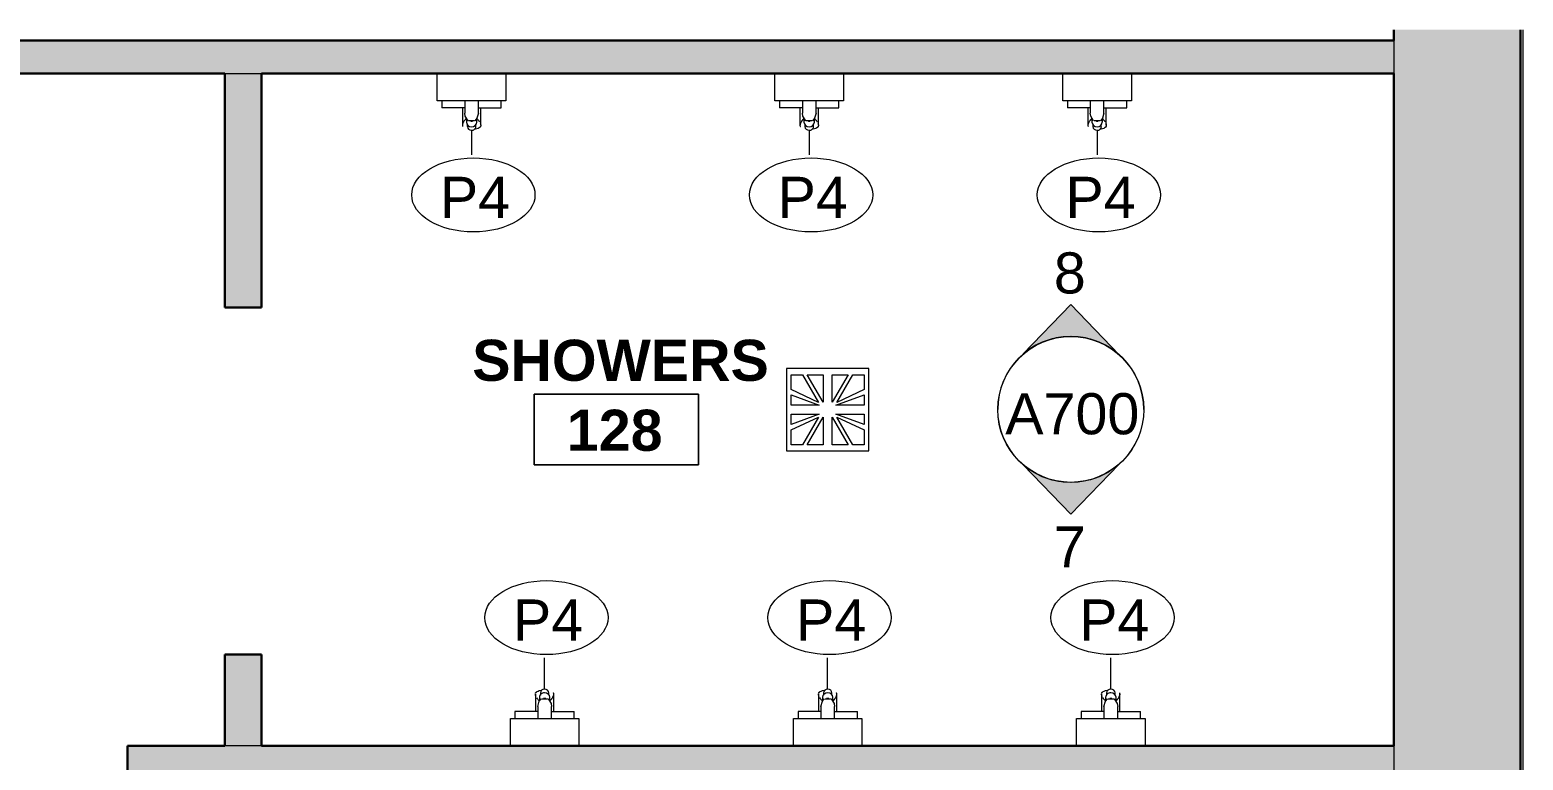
# Model space of a CAD drawing. Header units: inches. Extents: x 828 to 2906, y -227 to 506.
# Drawn here: x 2100.5 to 2264, y 309.9 to 389.9 of the extents above; entities that cross this region are included whole.
import ezdxf

# ---------------------------------------------------------------- set-up
doc = ezdxf.new("R2010")
doc.units = ezdxf.units.IN
doc.header["$MEASUREMENT"] = 0
for name, color, linetype, lineweight in [('A-AREA-IDEN', 2, 'Continuous', 9), ('A-FLOR', 192, 'Continuous', 18), ('A-WALL', 113, 'Continuous', 18), ('A-WALL-PATT', 111, 'Continuous', 18), ('G-ANNO-SYMB', 111, 'Continuous', 9), ('G-IMPT', 8, 'Continuous', 9), ('P-SANR-FIXT', 6, 'Continuous', 9), ('P-SANR-FIXT-IDEN', 2, 'Continuous', 9)]:
    doc.layers.add(name, color=color, linetype=linetype, lineweight=lineweight)
doc.styles.add('Arial', font='arial.ttf', dxfattribs={"height": 4.5})
doc.styles.add('Swis721 Lt BT', font='swissl.ttf', dxfattribs={"height": 4.5})
doc.styles.add('Swis721 Lt BT_B', font='', dxfattribs={"height": 4.5})
doc.styles.get('Swis721 Lt BT_B').set_extended_font_data('Swis721 Lt BT', bold=True)

# ---------------------------------------------------------------- blocks, each defined once
blk = doc.blocks.new('Floor Drain 9L x 9W - Floor Drain 9L x 9W-6916988-FIRST FLOOR CONSTRUCTION - SHOWERS 128 _ TOILETS 129')
at = {"layer": 'P-SANR-FIXT'}
for p, q in [((4.5, 4.5), (-4.5, 4.5)), ((-4.5, 4.5), (-4.5, -4.5)), ((-4, 2.21), (-4, 3.83)), ((-4, 3.83), (-2.75, 3.83)), ((-2.75, 3.83), (-0.99, 0.8)), ((-0.5, 0.83), (-2.25, 3.83)), ((-2.25, 3.83), (-0.5, 3.83)), ((-0.5, 3.83), (-0.5, 0.83)), ((0.5, 3.83), (2.25, 3.83)), ((2.25, 3.83), (0.5, 0.83)), ((0.5, 0.83), (0.5, 3.83)), ((0.99, 0.8), (2.75, 3.83)), ((2.75, 3.83), (4, 3.83)), ((4, 3.83), (4, 2.21)), ((4.5, -4.5), (4.5, 4.5)), ((-0.99, 0.8), (-4, 2.21)), ((4, 2.21), (0.99, 0.8)), ((-4, 1.63), (-0.91, 0.5)), ((-4, 0.5), (-4, 1.63)), ((-0.91, 0.5), (-4, 0.5)), ((0.91, 0.5), (4, 1.63)), ((4, 0.5), (0.91, 0.5)), ((4, 1.63), (4, 0.5)), ((-4, -1.63), (-4, -0.5)), ((-4, -0.5), (-0.91, -0.5)), ((-0.91, -0.5), (-4, -1.63)), ((-4, -2.21), (-0.99, -0.8)), ((-0.99, -0.8), (-2.75, -3.83)), ((-2.25, -3.83), (-0.5, -0.83)), ((-0.5, -0.83), (-0.5, -3.83)), ((0.5, -3.83), (0.5, -0.83)), ((0.5, -0.83), (2.25, -3.83)), ((4, -1.63), (0.91, -0.5)), ((0.91, -0.5), (4, -0.5)), ((2.75, -3.83), (0.99, -0.8)), ((0.99, -0.8), (4, -2.21)), ((4, -0.5), (4, -1.63)), ((-4, -3.83), (-4, -2.21)), ((4, -2.21), (4, -3.83)), ((-4.5, -4.5), (4.5, -4.5)), ((-2.75, -3.83), (-4, -3.83)), ((-0.5, -3.83), (-2.25, -3.83)), ((2.25, -3.83), (0.5, -3.83)), ((4, -3.83), (2.75, -3.83))]:
    blk.add_line(p, q, dxfattribs=at)
blk = doc.blocks.new('458B-T - 458B-T-7097719-FIRST FLOOR CONSTRUCTION - SHOWERS 128 _ TOILETS 129')
at = {"layer": 'G-IMPT'}
for p, q in [((1018.91, 317.16), (1018.91, 315.25)), ((1020.92, 315.25), (1020.92, 317.16)), ((1016.67, 315.25), (1016.67, 314.5)), ((1019.15, 315.25), (1016.67, 315.25)), ((1020.69, 315.25), (1023.17, 315.25)), ((1023.17, 314.5), (1023.17, 315.25))]:
    blk.add_line(p, q, dxfattribs=at)
at = {"layer": 'G-IMPT', "flags": 128}
blk.add_lwpolyline([(1018.92, 317.26), (1018.93, 317.31), (1018.95, 317.33), (1018.96, 317.34), (1018.97, 317.35), (1018.98, 317.36), (1018.99, 317.37), (1019, 317.38), (1019.02, 317.4), (1019.05, 317.42), (1019.09, 317.45), (1019.2, 317.5), (1019.33, 317.55), (1019.62, 317.61)], dxfattribs=at)
at = {"layer": 'G-IMPT'}
blk.add_open_spline([(1018.92, 317.25), (1018.93, 317.25), (1018.93, 317.26), (1018.93, 317.27)], degree=3, dxfattribs=at)
for points, knots in [([(1018.95, 317.29), (1018.95, 317.3), (1018.96, 317.31), (1018.97, 317.33), (1018.98, 317.34), (1018.98, 317.34)], [-0.14089311, -0.14089311, -0.14089311, -0.14089311, -0.125, -0.08333333, -0.07192385, -0.07192385, -0.07192385, -0.07192385]), ([(1020.65, 316.58), (1020.66, 316.6), (1020.68, 316.63), (1020.73, 316.68), (1020.78, 316.76), (1020.83, 316.86), (1020.87, 316.94), (1020.9, 317.01), (1020.92, 317.08), (1020.93, 317.14), (1020.92, 317.19), (1020.92, 317.22), (1020.91, 317.24), (1020.91, 317.25), (1020.91, 317.25)], [-0.5714286, -0.5714286, -0.5714286, -0.5714286, -0.5535714, -0.5357143, -0.5, -0.4642857, -0.4285714, -0.3928571, -0.3571429, -0.3214286, -0.2857143, -0.25, -0.2142857, -0.2098497, -0.2098497, -0.2098497, -0.2098497]), ([(1020.91, 317.26), (1020.91, 317.26), (1020.9, 317.27), (1020.9, 317.28), (1020.89, 317.29), (1020.89, 317.29)], [-0.20302465, -0.20302465, -0.20302465, -0.20302465, -0.17857143, -0.16071429, -0.14285714, -0.14285714, -0.14285714, -0.14285714]), ([(1018.97, 316.92), (1018.96, 316.93), (1018.94, 316.98), (1018.92, 317.06), (1018.91, 317.13), (1018.91, 317.17), (1018.91, 317.19), (1018.91, 317.2)], [-0.4378238, -0.4378238, -0.4378238, -0.4378238, -0.4166667, -0.375, -0.3333333, -0.2916667, -0.2656834, -0.2656834, -0.2656834, -0.2656834]), ([(1019.35, 316.4), (1019.33, 316.42), (1019.29, 316.46), (1019.21, 316.55), (1019.14, 316.64), (1019.09, 316.71), (1019.07, 316.75), (1019.06, 316.76)], [-0.6462169, -0.6462169, -0.6462169, -0.6462169, -0.625, -0.5833333, -0.5416667, -0.5208333, -0.5, -0.5, -0.5, -0.5]), ([(1020.48, 316.4), (1020.49, 316.41), (1020.52, 316.44), (1020.57, 316.49), (1020.61, 316.54), (1020.64, 316.57), (1020.65, 316.58)], [-0.65409006, -0.65409006, -0.65409006, -0.65409006, -0.64285714, -0.60714286, -0.58928571, -0.57168036, -0.57168036, -0.57168036, -0.57168036])]:
    blk.add_open_spline(points, degree=3, knots=knots, dxfattribs=at)
at = {"layer": 'P-SANR-FIXT'}
for p, q in [((1019.45, 317.31), (1019.45, 317.05)), ((1020.38, 317.05), (1020.38, 317.31)), ((1019.17, 315.82), (1019.17, 314.5)), ((1019.35, 316.82), (1019.35, 316.42)), ((1019.59, 316.66), (1019.92, 316.66)), ((1019.92, 316.66), (1020.24, 316.66)), ((1020.27, 316.61), (1020.29, 316.66)), ((1020.49, 316.42), (1020.49, 316.82)), ((1020.67, 314.5), (1020.67, 315.82)), ((1016.17, 314.5), (1023.67, 314.5)), ((1016.17, 311.5), (1016.17, 314.5)), ((1023.67, 314.5), (1023.67, 311.5))]:
    blk.add_line(p, q, dxfattribs=at)
at = {"layer": 'P-SANR-FIXT', "flags": 128}
for points in [[(1019.17, 315.82), (1019.33, 316.4), (1019.54, 316.66)], [(1020.29, 316.66), (1020.62, 316.15), (1020.67, 315.82)]]:
    blk.add_lwpolyline(points, dxfattribs=at)
at = {"layer": 'P-SANR-FIXT'}
for centre, major_axis, start_param, end_param in [((1019.92, 316.82), (0.569, 0), 1.570796, 3.141593), ((1019.92, 317.31), (-0.463, 0), 4.712389, 6.283185), ((1019.92, 317.31), (0.463, 0), 0, 1.570796), ((1019.92, 316.82), (0.569, 0), 0, 1.570796), ((1019.92, 316.2), (0.569, 0), 1.570796, 1.783877), ((1019.92, 316.19), (0.547, 0), 1.570796, 1.616297), ((1019.92, 316.2), (0.569, 0), 1.357715, 1.570796), ((1019.92, 316.19), (0.547, 0), 1.525296, 1.570796)]:
    blk.add_ellipse(centre, major_axis=major_axis, ratio=0.866148, start_param=start_param, end_param=end_param, dxfattribs=at)
blk = doc.blocks.new('458B-T - 458B-T-V26-FIRST FLOOR CONSTRUCTION - SHOWERS 128 _ TOILETS 129')
at = {"layer": 'G-IMPT'}
for p, q in [((1049.91, 317.16), (1049.91, 315.25)), ((1051.92, 315.25), (1051.92, 317.16)), ((1047.67, 315.25), (1047.67, 314.5)), ((1050.15, 315.25), (1047.67, 315.25)), ((1051.68, 315.25), (1054.17, 315.25)), ((1054.17, 314.5), (1054.17, 315.25))]:
    blk.add_line(p, q, dxfattribs=at)
at = {"layer": 'G-IMPT', "flags": 128}
blk.add_lwpolyline([(1049.92, 317.26), (1049.93, 317.31), (1049.95, 317.33), (1049.96, 317.34), (1049.97, 317.35), (1049.98, 317.36), (1049.99, 317.37), (1050, 317.38), (1050.02, 317.4), (1050.05, 317.42), (1050.09, 317.45), (1050.2, 317.5), (1050.33, 317.55), (1050.62, 317.61)], dxfattribs=at)
at = {"layer": 'G-IMPT'}
blk.add_open_spline([(1049.92, 317.25), (1049.93, 317.25), (1049.93, 317.26), (1049.93, 317.27)], degree=3, dxfattribs=at)
for points, knots in [([(1049.95, 317.29), (1049.95, 317.3), (1049.96, 317.31), (1049.97, 317.33), (1049.98, 317.34), (1049.98, 317.34)], [-0.14089311, -0.14089311, -0.14089311, -0.14089311, -0.125, -0.08333333, -0.07192385, -0.07192385, -0.07192385, -0.07192385]), ([(1051.65, 316.58), (1051.66, 316.6), (1051.68, 316.63), (1051.73, 316.68), (1051.78, 316.76), (1051.83, 316.86), (1051.87, 316.94), (1051.9, 317.01), (1051.92, 317.08), (1051.93, 317.14), (1051.92, 317.19), (1051.92, 317.22), (1051.91, 317.24), (1051.91, 317.25), (1051.91, 317.25)], [-0.5714286, -0.5714286, -0.5714286, -0.5714286, -0.5535714, -0.5357143, -0.5, -0.4642857, -0.4285714, -0.3928571, -0.3571429, -0.3214286, -0.2857143, -0.25, -0.2142857, -0.2098497, -0.2098497, -0.2098497, -0.2098497]), ([(1051.91, 317.26), (1051.91, 317.26), (1051.9, 317.27), (1051.9, 317.28), (1051.89, 317.29), (1051.89, 317.29)], [-0.20302465, -0.20302465, -0.20302465, -0.20302465, -0.17857143, -0.16071429, -0.14285714, -0.14285714, -0.14285714, -0.14285714]), ([(1049.97, 316.92), (1049.96, 316.93), (1049.94, 316.98), (1049.92, 317.06), (1049.91, 317.13), (1049.91, 317.17), (1049.91, 317.19), (1049.91, 317.2)], [-0.4378238, -0.4378238, -0.4378238, -0.4378238, -0.4166667, -0.375, -0.3333333, -0.2916667, -0.2656834, -0.2656834, -0.2656834, -0.2656834]), ([(1050.35, 316.4), (1050.33, 316.42), (1050.29, 316.46), (1050.21, 316.55), (1050.14, 316.64), (1050.09, 316.71), (1050.07, 316.75), (1050.06, 316.76)], [-0.6462169, -0.6462169, -0.6462169, -0.6462169, -0.625, -0.5833333, -0.5416667, -0.5208333, -0.5, -0.5, -0.5, -0.5]), ([(1051.48, 316.4), (1051.49, 316.41), (1051.52, 316.44), (1051.57, 316.49), (1051.61, 316.54), (1051.64, 316.57), (1051.65, 316.58)], [-0.65409006, -0.65409006, -0.65409006, -0.65409006, -0.64285714, -0.60714286, -0.58928571, -0.57168036, -0.57168036, -0.57168036, -0.57168036])]:
    blk.add_open_spline(points, degree=3, knots=knots, dxfattribs=at)
at = {"layer": 'P-SANR-FIXT'}
for p, q in [((1050.45, 317.31), (1050.45, 317.05)), ((1051.38, 317.05), (1051.38, 317.31)), ((1050.17, 315.82), (1050.17, 314.5)), ((1050.35, 316.82), (1050.35, 316.42)), ((1050.59, 316.66), (1050.92, 316.66)), ((1050.92, 316.66), (1051.24, 316.66)), ((1051.27, 316.61), (1051.29, 316.66)), ((1051.49, 316.42), (1051.49, 316.82)), ((1051.67, 314.5), (1051.67, 315.82)), ((1047.17, 314.5), (1054.67, 314.5)), ((1047.17, 311.5), (1047.17, 314.5)), ((1054.67, 314.5), (1054.67, 311.5))]:
    blk.add_line(p, q, dxfattribs=at)
at = {"layer": 'P-SANR-FIXT', "flags": 128}
for points in [[(1050.17, 315.82), (1050.33, 316.4), (1050.54, 316.66)], [(1051.29, 316.66), (1051.62, 316.15), (1051.67, 315.82)]]:
    blk.add_lwpolyline(points, dxfattribs=at)
at = {"layer": 'P-SANR-FIXT'}
for centre, major_axis, start_param, end_param in [((1050.92, 316.82), (-0.569, 0), 4.712389, 6.283185), ((1050.92, 317.31), (-0.463, 0), 4.712389, 6.283185), ((1050.92, 317.31), (0.463, 0), 0, 1.570796), ((1050.92, 316.82), (0.569, 0), 0, 1.570796), ((1050.92, 316.2), (0.569, 0), 1.570796, 1.783877), ((1050.92, 316.19), (0.547, 0), 1.570796, 1.616297), ((1050.92, 316.2), (0.569, 0), 1.357715, 1.570796), ((1050.92, 316.19), (0.547, 0), 1.525296, 1.570796)]:
    blk.add_ellipse(centre, major_axis=major_axis, ratio=0.866148, start_param=start_param, end_param=end_param, dxfattribs=at)
blk = doc.blocks.new('458B-T - 458B-T-V27-FIRST FLOOR CONSTRUCTION - SHOWERS 128 _ TOILETS 129')
at = {"layer": 'G-IMPT'}
for p, q in [((1080.91, 317.16), (1080.91, 315.25)), ((1082.92, 315.25), (1082.92, 317.16)), ((1078.67, 315.25), (1078.67, 314.5)), ((1081.15, 315.25), (1078.67, 315.25)), ((1082.68, 315.25), (1085.17, 315.25)), ((1085.17, 314.5), (1085.17, 315.25))]:
    blk.add_line(p, q, dxfattribs=at)
at = {"layer": 'G-IMPT', "flags": 128}
blk.add_lwpolyline([(1080.92, 317.26), (1080.93, 317.31), (1080.95, 317.33), (1080.96, 317.34), (1080.97, 317.35), (1080.98, 317.36), (1080.99, 317.37), (1081, 317.38), (1081.02, 317.4), (1081.05, 317.42), (1081.09, 317.45), (1081.2, 317.5), (1081.33, 317.55), (1081.62, 317.61)], dxfattribs=at)
at = {"layer": 'G-IMPT'}
blk.add_open_spline([(1080.92, 317.25), (1080.93, 317.25), (1080.93, 317.26), (1080.93, 317.27)], degree=3, dxfattribs=at)
for points, knots in [([(1080.95, 317.29), (1080.95, 317.3), (1080.96, 317.31), (1080.97, 317.33), (1080.98, 317.34), (1080.98, 317.34)], [-0.14089311, -0.14089311, -0.14089311, -0.14089311, -0.125, -0.08333333, -0.07192385, -0.07192385, -0.07192385, -0.07192385]), ([(1082.65, 316.58), (1082.66, 316.6), (1082.68, 316.63), (1082.73, 316.68), (1082.78, 316.76), (1082.83, 316.86), (1082.87, 316.94), (1082.9, 317.01), (1082.92, 317.08), (1082.93, 317.14), (1082.92, 317.19), (1082.92, 317.22), (1082.91, 317.24), (1082.91, 317.25), (1082.91, 317.25)], [-0.5714286, -0.5714286, -0.5714286, -0.5714286, -0.5535714, -0.5357143, -0.5, -0.4642857, -0.4285714, -0.3928571, -0.3571429, -0.3214286, -0.2857143, -0.25, -0.2142857, -0.2098497, -0.2098497, -0.2098497, -0.2098497]), ([(1082.91, 317.26), (1082.91, 317.26), (1082.9, 317.27), (1082.9, 317.28), (1082.89, 317.29), (1082.89, 317.29)], [-0.20302465, -0.20302465, -0.20302465, -0.20302465, -0.17857143, -0.16071429, -0.14285714, -0.14285714, -0.14285714, -0.14285714]), ([(1080.97, 316.92), (1080.96, 316.93), (1080.94, 316.98), (1080.92, 317.06), (1080.91, 317.13), (1080.91, 317.17), (1080.91, 317.19), (1080.91, 317.2)], [-0.4378238, -0.4378238, -0.4378238, -0.4378238, -0.4166667, -0.375, -0.3333333, -0.2916667, -0.2656834, -0.2656834, -0.2656834, -0.2656834]), ([(1081.35, 316.4), (1081.33, 316.42), (1081.29, 316.46), (1081.21, 316.55), (1081.14, 316.64), (1081.09, 316.71), (1081.07, 316.75), (1081.06, 316.76)], [-0.6462169, -0.6462169, -0.6462169, -0.6462169, -0.625, -0.5833333, -0.5416667, -0.5208333, -0.5, -0.5, -0.5, -0.5]), ([(1082.48, 316.4), (1082.49, 316.41), (1082.52, 316.44), (1082.57, 316.49), (1082.61, 316.54), (1082.64, 316.57), (1082.65, 316.58)], [-0.65409006, -0.65409006, -0.65409006, -0.65409006, -0.64285714, -0.60714286, -0.58928571, -0.57168036, -0.57168036, -0.57168036, -0.57168036])]:
    blk.add_open_spline(points, degree=3, knots=knots, dxfattribs=at)
at = {"layer": 'P-SANR-FIXT'}
for p, q in [((1081.45, 317.31), (1081.45, 317.05)), ((1082.38, 317.05), (1082.38, 317.31)), ((1081.17, 315.82), (1081.17, 314.5)), ((1081.35, 316.82), (1081.35, 316.42)), ((1081.59, 316.66), (1081.92, 316.66)), ((1081.92, 316.66), (1082.24, 316.66)), ((1082.27, 316.61), (1082.29, 316.66)), ((1082.49, 316.42), (1082.49, 316.82)), ((1082.67, 314.5), (1082.67, 315.82)), ((1078.17, 314.5), (1085.67, 314.5)), ((1078.17, 311.5), (1078.17, 314.5)), ((1085.67, 314.5), (1085.67, 311.5))]:
    blk.add_line(p, q, dxfattribs=at)
at = {"layer": 'P-SANR-FIXT', "flags": 128}
for points in [[(1081.17, 315.82), (1081.33, 316.4), (1081.54, 316.66)], [(1082.29, 316.66), (1082.62, 316.15), (1082.67, 315.82)]]:
    blk.add_lwpolyline(points, dxfattribs=at)
at = {"layer": 'P-SANR-FIXT'}
for centre, major_axis, start_param, end_param in [((1081.92, 316.82), (0.569, 0), 1.570796, 3.141593), ((1081.92, 317.31), (0.463, 0), 1.570796, 3.141593), ((1081.92, 317.31), (0.463, 0), 0, 1.570796), ((1081.92, 316.82), (0.569, 0), 0, 1.565475), ((1081.92, 316.2), (0.569, 0), 1.570796, 1.783877), ((1081.92, 316.19), (0.547, 0), 1.570796, 1.616297), ((1081.92, 316.2), (0.569, 0), 1.357715, 1.570796), ((1081.92, 316.19), (0.547, 0), 1.565253, 1.570796)]:
    blk.add_ellipse(centre, major_axis=major_axis, ratio=0.866148, start_param=start_param, end_param=end_param, dxfattribs=at)
blk = doc.blocks.new('458B-T - 458B-T-V28-FIRST FLOOR CONSTRUCTION - SHOWERS 128 _ TOILETS 129')
at = {"layer": 'G-IMPT'}
for p, q in [((1077.17, 382.12), (1077.17, 381.37)), ((1079.65, 381.37), (1077.17, 381.37)), ((1079.41, 381.37), (1079.41, 379.46)), ((1081.18, 381.37), (1083.67, 381.37)), ((1081.42, 379.46), (1081.42, 381.37)), ((1083.67, 381.37), (1083.67, 382.12))]:
    blk.add_line(p, q, dxfattribs=at)
at = {"layer": 'G-IMPT', "flags": 128}
blk.add_lwpolyline([(1081.42, 379.35), (1081.4, 379.31), (1081.38, 379.28), (1081.37, 379.27), (1081.36, 379.26), (1081.35, 379.25), (1081.34, 379.24), (1081.33, 379.23), (1081.32, 379.22), (1081.28, 379.2), (1081.24, 379.17), (1081.14, 379.12), (1081.01, 379.07), (1080.71, 379.01)], dxfattribs=at)
at = {"layer": 'G-IMPT'}
for points, knots in [([(1079.69, 380.03), (1079.67, 380.02), (1079.65, 379.99), (1079.61, 379.93), (1079.55, 379.85), (1079.5, 379.76), (1079.46, 379.68), (1079.43, 379.61), (1079.42, 379.54), (1079.41, 379.48), (1079.41, 379.43), (1079.42, 379.39), (1079.42, 379.37), (1079.42, 379.37), (1079.42, 379.37)], [-0.5714286, -0.5714286, -0.5714286, -0.5714286, -0.5535714, -0.5357143, -0.5, -0.4642857, -0.4285714, -0.3928571, -0.3571429, -0.3214286, -0.2857143, -0.25, -0.2142857, -0.2098497, -0.2098497, -0.2098497, -0.2098497]), ([(1079.43, 379.36), (1079.43, 379.36), (1079.43, 379.35), (1079.44, 379.34), (1079.44, 379.33), (1079.44, 379.32)], [-0.20302465, -0.20302465, -0.20302465, -0.20302465, -0.17857143, -0.16071429, -0.14285714, -0.14285714, -0.14285714, -0.14285714]), ([(1079.85, 380.21), (1079.84, 380.2), (1079.81, 380.17), (1079.77, 380.13), (1079.72, 380.07), (1079.7, 380.05), (1079.69, 380.03)], [-0.65218835, -0.65218835, -0.65218835, -0.65218835, -0.64285714, -0.60714286, -0.58928571, -0.57168036, -0.57168036, -0.57168036, -0.57168036]), ([(1080.99, 380.21), (1081, 380.2), (1081.05, 380.15), (1081.12, 380.07), (1081.2, 379.98), (1081.25, 379.9), (1081.27, 379.87), (1081.28, 379.85)], [-0.6462169, -0.6462169, -0.6462169, -0.6462169, -0.625, -0.5833333, -0.5416667, -0.5208333, -0.5, -0.5, -0.5, -0.5]), ([(1081.36, 379.7), (1081.37, 379.68), (1081.39, 379.63), (1081.41, 379.56), (1081.43, 379.48), (1081.42, 379.44), (1081.42, 379.42), (1081.42, 379.41)], [-0.4378238, -0.4378238, -0.4378238, -0.4378238, -0.4166667, -0.375, -0.3333333, -0.2916667, -0.2611706, -0.2611706, -0.2611706, -0.2611706]), ([(1081.39, 379.32), (1081.39, 379.32), (1081.38, 379.31), (1081.36, 379.29), (1081.35, 379.28), (1081.35, 379.28)], [-0.14089311, -0.14089311, -0.14089311, -0.14089311, -0.125, -0.08333333, -0.07192385, -0.07192385, -0.07192385, -0.07192385])]:
    blk.add_open_spline(points, degree=3, knots=knots, dxfattribs=at)
blk.add_open_spline([(1081.41, 379.37), (1081.41, 379.36), (1081.4, 379.35), (1081.4, 379.34)], degree=3, dxfattribs=at)
at = {"layer": 'P-SANR-FIXT'}
for p, q in [((1076.67, 382.12), (1076.67, 385.12)), ((1084.17, 385.12), (1084.17, 382.12)), ((1084.17, 382.12), (1076.67, 382.12)), ((1079.67, 382.12), (1079.67, 380.8)), ((1081.17, 380.8), (1081.17, 382.12)), ((1079.85, 380.2), (1079.85, 379.79)), ((1079.95, 379.57), (1079.95, 379.31)), ((1080.07, 380), (1080.04, 379.96)), ((1080.42, 379.96), (1080.09, 379.96)), ((1080.74, 379.96), (1080.42, 379.96)), ((1080.88, 379.31), (1080.88, 379.57)), ((1080.99, 379.79), (1080.99, 380.2))]:
    blk.add_line(p, q, dxfattribs=at)
at = {"layer": 'P-SANR-FIXT', "flags": 128}
for points in [[(1080.04, 379.96), (1079.72, 380.46), (1079.67, 380.8)], [(1081.17, 380.8), (1081.01, 380.22), (1080.79, 379.96)]]:
    blk.add_lwpolyline(points, dxfattribs=at)
at = {"layer": 'P-SANR-FIXT'}
for centre, major_axis, start_param, end_param in [((1080.42, 379.79), (0.569, 0), 3.141593, 4.712389), ((1080.42, 380.41), (0.569, 0), 4.499308, 4.712389), ((1080.42, 380.42), (0.547, 0), 4.666888, 4.712389), ((1080.42, 380.42), (0.547, 0), 4.712389, 4.75789), ((1080.42, 380.41), (0.569, 0), 4.712389, 4.92547), ((1080.42, 379.79), (0.569, 0), 4.712389, 6.283185), ((1080.42, 379.31), (0.463, 0), 3.141593, 4.712389), ((1080.42, 379.31), (-0.463, 0), 1.570796, 3.141593)]:
    blk.add_ellipse(centre, major_axis=major_axis, ratio=0.866148, start_param=start_param, end_param=end_param, dxfattribs=at)
blk = doc.blocks.new('458B-T - 458B-T-V29-FIRST FLOOR CONSTRUCTION - SHOWERS 128 _ TOILETS 129')
at = {"layer": 'G-IMPT'}
for p, q in [((1045.64, 382.12), (1045.64, 381.37)), ((1048.13, 381.37), (1045.64, 381.37)), ((1047.88, 381.37), (1047.88, 379.46)), ((1049.65, 381.37), (1052.14, 381.37)), ((1049.9, 379.46), (1049.9, 381.37)), ((1052.14, 381.37), (1052.14, 382.12))]:
    blk.add_line(p, q, dxfattribs=at)
at = {"layer": 'G-IMPT', "flags": 128}
blk.add_lwpolyline([(1049.89, 379.35), (1049.87, 379.31), (1049.86, 379.28), (1049.85, 379.27), (1049.84, 379.26), (1049.83, 379.25), (1049.82, 379.24), (1049.8, 379.23), (1049.79, 379.22), (1049.76, 379.2), (1049.71, 379.17), (1049.61, 379.12), (1049.48, 379.07), (1049.19, 379.01)], dxfattribs=at)
at = {"layer": 'G-IMPT'}
for points, knots in [([(1048.16, 380.03), (1048.15, 380.02), (1048.13, 379.99), (1048.08, 379.93), (1048.03, 379.85), (1047.97, 379.76), (1047.94, 379.68), (1047.91, 379.61), (1047.89, 379.54), (1047.88, 379.48), (1047.88, 379.43), (1047.89, 379.39), (1047.89, 379.37), (1047.9, 379.37), (1047.9, 379.37)], [-0.5714286, -0.5714286, -0.5714286, -0.5714286, -0.5535714, -0.5357143, -0.5, -0.4642857, -0.4285714, -0.3928571, -0.3571429, -0.3214286, -0.2857143, -0.25, -0.2142857, -0.2098497, -0.2098497, -0.2098497, -0.2098497]), ([(1047.9, 379.36), (1047.9, 379.36), (1047.91, 379.35), (1047.91, 379.34), (1047.92, 379.33), (1047.92, 379.32)], [-0.20302465, -0.20302465, -0.20302465, -0.20302465, -0.17857143, -0.16071429, -0.14285714, -0.14285714, -0.14285714, -0.14285714]), ([(1048.32, 380.21), (1048.32, 380.2), (1048.29, 380.17), (1048.24, 380.13), (1048.19, 380.07), (1048.17, 380.05), (1048.16, 380.03)], [-0.65409006, -0.65409006, -0.65409006, -0.65409006, -0.64285714, -0.60714286, -0.58928571, -0.57168036, -0.57168036, -0.57168036, -0.57168036]), ([(1049.46, 380.21), (1049.48, 380.2), (1049.52, 380.15), (1049.6, 380.07), (1049.67, 379.98), (1049.72, 379.91), (1049.74, 379.88), (1049.75, 379.87)], [-0.6462169, -0.6462169, -0.6462169, -0.6462169, -0.625, -0.5833333, -0.5416667, -0.5208333, -0.5048517, -0.5048517, -0.5048517, -0.5048517]), ([(1049.84, 379.7), (1049.84, 379.68), (1049.87, 379.63), (1049.89, 379.56), (1049.9, 379.48), (1049.9, 379.44), (1049.9, 379.42), (1049.9, 379.41)], [-0.4378238, -0.4378238, -0.4378238, -0.4378238, -0.4166667, -0.375, -0.3333333, -0.2916667, -0.2611706, -0.2611706, -0.2611706, -0.2611706]), ([(1049.86, 379.32), (1049.86, 379.32), (1049.85, 379.31), (1049.84, 379.29), (1049.83, 379.28), (1049.83, 379.28)], [-0.14089311, -0.14089311, -0.14089311, -0.14089311, -0.125, -0.08333333, -0.07192385, -0.07192385, -0.07192385, -0.07192385])]:
    blk.add_open_spline(points, degree=3, knots=knots, dxfattribs=at)
blk.add_open_spline([(1049.89, 379.37), (1049.88, 379.36), (1049.88, 379.35), (1049.87, 379.34)], degree=3, dxfattribs=at)
at = {"layer": 'P-SANR-FIXT'}
for p, q in [((1045.14, 382.12), (1045.14, 385.12)), ((1052.64, 385.12), (1052.64, 382.12)), ((1052.64, 382.12), (1045.14, 382.12)), ((1048.14, 382.12), (1048.14, 380.8)), ((1049.64, 380.8), (1049.64, 382.12)), ((1048.32, 380.2), (1048.32, 379.79)), ((1048.43, 379.57), (1048.43, 379.31)), ((1048.54, 380), (1048.52, 379.96)), ((1048.89, 379.96), (1048.57, 379.96)), ((1049.22, 379.96), (1048.89, 379.96)), ((1049.35, 379.31), (1049.35, 379.57)), ((1049.46, 379.79), (1049.46, 380.2))]:
    blk.add_line(p, q, dxfattribs=at)
at = {"layer": 'P-SANR-FIXT', "flags": 128}
for points in [[(1048.52, 379.96), (1048.19, 380.46), (1048.14, 380.8)], [(1049.64, 380.8), (1049.48, 380.22), (1049.27, 379.96)]]:
    blk.add_lwpolyline(points, dxfattribs=at)
at = {"layer": 'P-SANR-FIXT'}
for centre, major_axis, start_param, end_param in [((1048.89, 379.79), (-0.569, 0), 0, 1.570796), ((1048.89, 380.41), (0.569, 0), 4.499308, 4.712389), ((1048.89, 380.42), (0.547, 0), 4.666888, 4.712389), ((1048.89, 380.42), (0.547, 0), 4.712389, 4.75789), ((1048.89, 380.41), (0.569, 0), 4.712389, 4.92547), ((1048.89, 379.79), (0.569, 0), 4.712389, 6.283185), ((1048.89, 379.31), (0.463, 0), 3.141593, 4.712389), ((1048.89, 379.31), (-0.463, 0), 1.570796, 3.141593)]:
    blk.add_ellipse(centre, major_axis=major_axis, ratio=0.866148, start_param=start_param, end_param=end_param, dxfattribs=at)
blk = doc.blocks.new('458B-T - 458B-T-V30-FIRST FLOOR CONSTRUCTION - SHOWERS 128 _ TOILETS 129')
at = {"layer": 'G-IMPT'}
for p, q in [((1008.67, 382.12), (1008.67, 381.37)), ((1011.15, 381.37), (1008.67, 381.37)), ((1010.91, 381.37), (1010.91, 379.46)), ((1012.68, 381.37), (1015.17, 381.37)), ((1012.92, 379.46), (1012.92, 381.37)), ((1015.17, 381.37), (1015.17, 382.12))]:
    blk.add_line(p, q, dxfattribs=at)
at = {"layer": 'G-IMPT', "flags": 128}
blk.add_lwpolyline([(1012.92, 379.35), (1012.9, 379.31), (1012.88, 379.28), (1012.87, 379.27), (1012.86, 379.26), (1012.85, 379.25), (1012.84, 379.24), (1012.83, 379.23), (1012.82, 379.22), (1012.78, 379.2), (1012.74, 379.17), (1012.64, 379.12), (1012.51, 379.07), (1012.21, 379.01)], dxfattribs=at)
at = {"layer": 'G-IMPT'}
for points, knots in [([(1011.19, 380.03), (1011.17, 380.02), (1011.15, 379.99), (1011.11, 379.93), (1011.05, 379.85), (1011, 379.76), (1010.96, 379.68), (1010.93, 379.61), (1010.92, 379.54), (1010.91, 379.48), (1010.91, 379.43), (1010.92, 379.39), (1010.92, 379.37), (1010.92, 379.37), (1010.92, 379.37)], [-0.5714286, -0.5714286, -0.5714286, -0.5714286, -0.5535714, -0.5357143, -0.5, -0.4642857, -0.4285714, -0.3928571, -0.3571429, -0.3214286, -0.2857143, -0.25, -0.2142857, -0.2098497, -0.2098497, -0.2098497, -0.2098497]), ([(1010.93, 379.36), (1010.93, 379.36), (1010.93, 379.35), (1010.94, 379.34), (1010.94, 379.33), (1010.94, 379.32)], [-0.20302465, -0.20302465, -0.20302465, -0.20302465, -0.17857143, -0.16071429, -0.14285714, -0.14285714, -0.14285714, -0.14285714]), ([(1011.34, 380.2), (1011.34, 380.2), (1011.31, 380.17), (1011.27, 380.13), (1011.22, 380.07), (1011.2, 380.05), (1011.19, 380.03)], [-0.64969015, -0.64969015, -0.64969015, -0.64969015, -0.64285714, -0.60714286, -0.58928571, -0.57168036, -0.57168036, -0.57168036, -0.57168036]), ([(1012.49, 380.21), (1012.5, 380.2), (1012.55, 380.15), (1012.62, 380.07), (1012.7, 379.98), (1012.75, 379.9), (1012.77, 379.87), (1012.78, 379.85)], [-0.6462169, -0.6462169, -0.6462169, -0.6462169, -0.625, -0.5833333, -0.5416667, -0.5208333, -0.5, -0.5, -0.5, -0.5]), ([(1012.86, 379.7), (1012.87, 379.68), (1012.89, 379.63), (1012.91, 379.56), (1012.93, 379.48), (1012.92, 379.44), (1012.92, 379.42), (1012.92, 379.41)], [-0.4378238, -0.4378238, -0.4378238, -0.4378238, -0.4166667, -0.375, -0.3333333, -0.2916667, -0.2611706, -0.2611706, -0.2611706, -0.2611706]), ([(1012.89, 379.32), (1012.89, 379.32), (1012.88, 379.31), (1012.86, 379.29), (1012.85, 379.28), (1012.85, 379.28)], [-0.14089311, -0.14089311, -0.14089311, -0.14089311, -0.125, -0.08333333, -0.07192385, -0.07192385, -0.07192385, -0.07192385])]:
    blk.add_open_spline(points, degree=3, knots=knots, dxfattribs=at)
blk.add_open_spline([(1012.91, 379.37), (1012.91, 379.36), (1012.9, 379.35), (1012.9, 379.34)], degree=3, dxfattribs=at)
at = {"layer": 'P-SANR-FIXT'}
for p, q in [((1008.17, 382.12), (1008.17, 385.12)), ((1015.67, 385.12), (1015.67, 382.12)), ((1015.67, 382.12), (1008.17, 382.12)), ((1011.17, 382.12), (1011.17, 380.8)), ((1012.67, 380.8), (1012.67, 382.12)), ((1011.35, 380.2), (1011.35, 379.79)), ((1011.45, 379.57), (1011.45, 379.31)), ((1011.57, 380), (1011.54, 379.96)), ((1011.92, 379.96), (1011.59, 379.96)), ((1012.24, 379.96), (1011.92, 379.96)), ((1012.38, 379.31), (1012.38, 379.57)), ((1012.49, 379.79), (1012.49, 380.2))]:
    blk.add_line(p, q, dxfattribs=at)
at = {"layer": 'P-SANR-FIXT', "flags": 128}
for points in [[(1011.54, 379.96), (1011.22, 380.46), (1011.17, 380.8)], [(1012.67, 380.8), (1012.51, 380.22), (1012.29, 379.96)]]:
    blk.add_lwpolyline(points, dxfattribs=at)
at = {"layer": 'P-SANR-FIXT'}
for centre, major_axis, start_param, end_param in [((1011.92, 379.79), (-0.569, 0), 0, 1.570796), ((1011.92, 380.41), (0.569, 0), 4.499308, 4.712389), ((1011.92, 380.42), (0.547, 0), 4.666888, 4.712389), ((1011.92, 380.42), (0.547, 0), 4.712389, 4.75789), ((1011.92, 380.41), (0.569, 0), 4.712389, 4.92547), ((1011.92, 379.79), (0.569, 0), 4.712389, 6.283185), ((1011.92, 379.31), (0.463, 0), 3.141593, 4.712389), ((1011.92, 379.31), (-0.463, 0), 1.570796, 3.141593)]:
    blk.add_ellipse(centre, major_axis=major_axis, ratio=0.866148, start_param=start_param, end_param=end_param, dxfattribs=at)
blk = doc.blocks.new('Room Tag - Room Name and Number-3379422-FIRST FLOOR CONSTRUCTION - SHOWERS 128 _ TOILETS 129')
at = {"layer": 'A-AREA-IDEN'}
for p, q in [((-0.1881, -0.1636), (-0.1881, -0.0018)), ((-0.1881, -0.0018), (0.1869, -0.0018)), ((0.1869, -0.0018), (-0.1881, -0.0018)), ((-0.1881, -0.0018), (-0.1881, -0.1636)), ((0.1869, -0.0018), (0.1869, -0.1636)), ((0.1869, -0.1636), (0.1869, -0.0018)), ((0.1869, -0.1636), (-0.1881, -0.1636)), ((-0.1881, -0.1636), (0.1869, -0.1636))]:
    blk.add_line(p, q, dxfattribs=at)
blk = doc.blocks.new('Elevation - Filled Arrow 2-347888-FIRST FLOOR CONSTRUCTION - SHOWERS 128 _ TOILETS 129')
at = {"layer": 'G-ANNO-SYMB'}
blk.add_circle((0, 0), 0.1664, dxfattribs=at)
blk = doc.blocks.new('Elevation - Filled Arrow-151867-FIRST FLOOR CONSTRUCTION - SHOWERS 128 _ TOILETS 129')
at = {"layer": 'G-ANNO-SYMB'}
h = blk.add_hatch(color=256, dxfattribs=at)
edge = h.paths.add_edge_path(flags=0)
edge.add_line((0, 0.2393), (0.1103, 0.1247))
edge.add_arc((-0.0002, -0.0002), 0.1667, 48.498, 130.5571)
edge.add_line((-0.1085, 0.1265), (0, 0.2393))
for p, q in [((0, 0.2393), (-0.1085, 0.1265)), ((-0.1084, 0.1266), (0, 0.2393)), ((0, 0.2393), (-0.1084, 0.1266)), ((0, 0.2393), (0.11, 0.1249)), ((0.1103, 0.1247), (0, 0.2393))]:
    blk.add_line(p, q, dxfattribs=at)
blk.add_arc((-0.0002, -0.0002), 0.1667, 48.498, 130.5571, dxfattribs=at)
blk.add_ellipse((-0.0002, -0.0001), major_axis=(-0.1667, 0), ratio=0.999376, start_param=3.141593, end_param=6.283185, dxfattribs=at)
blk = doc.blocks.new('Plumbing Equipment Tag - Standard-3394155-FIRST FLOOR CONSTRUCTION - SHOWERS 128 _ TOILETS 129')
at = {"layer": 'P-SANR-FIXT-IDEN'}
blk.add_ellipse((-0.0499, 0.0037), major_axis=(-0.1406, 0), ratio=0.600473, dxfattribs=at)

msp = doc.modelspace()

# ---------------------------------------------------------------- hatches: boundary and pattern name
at = {"layer": 'A-WALL-PATT', "lineweight": 9}
for points in [[(2263.69, 214.3), (2263.69, 389.91), (2249.81, 389.91), (2249.81, 214.3), (2259.05, 214.3)], [(2234.39, 385.12), (2249.81, 385.12), (2249.81, 388.74), (2079.45, 388.74), (2079.45, 385.12), (2226.08, 385.12)], [(2125.81, 359.5), (2125.81, 385.12), (2121.81, 385.12), (2121.81, 359.5)], [(2125.81, 311.5), (2125.81, 321.5), (2121.81, 321.5), (2121.81, 311.5)], [(2249.81, 303.87), (2249.81, 311.5), (2111.15, 311.5), (2111.15, 303.87), (2234.39, 303.87)]]:
    msp.add_hatch(color=7, dxfattribs=at).paths.add_polyline_path(points, flags=0)

# ---------------------------------------------------------------- linework, layer by layer
at = {"layer": 'A-FLOR'}
msp.add_line((2263.97, 214.3), (2263.97, 389.91), dxfattribs=at)
at = {"layer": 'A-WALL', "color": 8, "lineweight": 30}
for p, q in [((2249.81, 389.91), (2249.81, 388.74)), ((2263.69, 214.3), (2263.69, 389.91)), ((2249.81, 388.74), (2083.07, 388.74)), ((2079.45, 385.12), (2121.81, 385.12)), ((2121.81, 385.12), (2121.81, 359.5)), ((2125.81, 385.12), (2249.81, 385.12)), ((2125.81, 359.5), (2125.81, 385.12)), ((2249.81, 385.12), (2249.81, 311.5)), ((2121.81, 359.5), (2125.81, 359.5)), ((2125.81, 321.5), (2121.81, 321.5)), ((2121.81, 321.5), (2121.81, 311.5)), ((2125.81, 311.5), (2125.81, 321.5)), ((2121.81, 311.5), (2111.15, 311.5)), ((2111.15, 311.5), (2111.15, 303.87)), ((2249.81, 311.5), (2125.81, 311.5))]:
    msp.add_line(p, q, dxfattribs=at)
at = {"layer": 'A-WALL', "color": 55}
for p, q in [((2249.81, 388.74), (2249.81, 385.12)), ((2121.81, 385.12), (2125.81, 385.12)), ((2125.81, 311.5), (2121.81, 311.5)), ((2249.81, 311.5), (2249.81, 303.87))]:
    msp.add_line(p, q, dxfattribs=at)
at = {"layer": 'P-SANR-FIXT-IDEN'}
for p, q in [((2148.81, 378.91), (2148.81, 376.23)), ((2185.79, 378.91), (2185.79, 376.23)), ((2217.31, 378.91), (2217.31, 376.23)), ((2156.81, 317.71), (2156.81, 321.14)), ((2187.81, 317.71), (2187.81, 321.14)), ((2218.81, 317.71), (2218.81, 321.14))]:
    msp.add_line(p, q, dxfattribs=at)

# ---------------------------------------------------------------- block references
at = {"layer": 'A-AREA-IDEN', "xscale": 47.99999999999997, "yscale": 47.99999999999997, "zscale": 47.99999999999997}
msp.add_blockref('Room Tag - Room Name and Number-3379422-FIRST FLOOR CONSTRUCTION - SHOWERS 128 _ TOILETS 129', (2164.7, 350.11), dxfattribs=at)
at = {"layer": 'G-ANNO-SYMB', "xscale": 47.99999999999997, "yscale": 47.99999999999997, "zscale": 47.99999999999997}
for name in ['Elevation - Filled Arrow-151867-FIRST FLOOR CONSTRUCTION - SHOWERS 128 _ TOILETS 129', 'Elevation - Filled Arrow 2-347888-FIRST FLOOR CONSTRUCTION - SHOWERS 128 _ TOILETS 129']:
    msp.add_blockref(name, (2214.44, 348.34), dxfattribs=at)
at = {"layer": 'G-ANNO-SYMB', "extrusion": (0, 0, -1), "xscale": 47.99999999999997, "yscale": 47.99999999999997, "zscale": 47.99999999999997, "rotation": 180}
msp.add_blockref('Elevation - Filled Arrow-151867-FIRST FLOOR CONSTRUCTION - SHOWERS 128 _ TOILETS 129', (-2214.44, 348.34), dxfattribs=at)
at = {"layer": 'P-SANR-FIXT'}
for name, p in [('458B-T - 458B-T-V30-FIRST FLOOR CONSTRUCTION - SHOWERS 128 _ TOILETS 129', (1136.9, 0)), ('458B-T - 458B-T-V29-FIRST FLOOR CONSTRUCTION - SHOWERS 128 _ TOILETS 129', (1136.9, 0)), ('458B-T - 458B-T-V28-FIRST FLOOR CONSTRUCTION - SHOWERS 128 _ TOILETS 129', (1136.9, 0)), ('Floor Drain 9L x 9W - Floor Drain 9L x 9W-6916988-FIRST FLOOR CONSTRUCTION - SHOWERS 128 _ TOILETS 129', (2187.81, 348.31)), ('458B-T - 458B-T-7097719-FIRST FLOOR CONSTRUCTION - SHOWERS 128 _ TOILETS 129', (1136.9, 0)), ('458B-T - 458B-T-V26-FIRST FLOOR CONSTRUCTION - SHOWERS 128 _ TOILETS 129', (1136.9, 0)), ('458B-T - 458B-T-V27-FIRST FLOOR CONSTRUCTION - SHOWERS 128 _ TOILETS 129', (1136.9, 0))]:
    msp.add_blockref(name, p, dxfattribs=at)
at = {"layer": 'P-SANR-FIXT-IDEN', "xscale": 47.99999999999997, "yscale": 47.99999999999997, "zscale": 47.99999999999997}
for p in [(2151.41, 371.65), (2188.39, 371.65), (2219.91, 371.65), (2159.41, 325.36), (2190.41, 325.36), (2221.41, 325.36)]:
    msp.add_blockref('Plumbing Equipment Tag - Standard-3394155-FIRST FLOOR CONSTRUCTION - SHOWERS 128 _ TOILETS 129', p, dxfattribs=at)

# ---------------------------------------------------------------- texts
at = {"layer": 'A-AREA-IDEN', "char_height": 4.5, "attachment_point": 1, "style": 'Swis721 Lt BT_B'}
for s, insert, width in [('SHOWERS', (2148.89, 355.97), 38.178), ('128', (2159.25, 348.31), 12.726)]:
    msp.add_mtext(s, dxfattribs=dict(at, insert=insert, width=width))
at = {"layer": 'G-ANNO-SYMB', "char_height": 4.5, "attachment_point": 1}
for s, insert, width, style in [('8', (2212.58, 365.54), 4.0905, 'Swis721 Lt BT'), ('A700', (2207.26, 350.12), 17.877, 'Arial'), ('7', (2212.58, 335.53), 4.0905, 'Swis721 Lt BT')]:
    msp.add_mtext(s, dxfattribs=dict(at, insert=insert, width=width, style=style))
at = {"layer": 'P-SANR-FIXT-IDEN', "char_height": 4.5, "width": 8.787, "attachment_point": 1, "style": 'Swis721 Lt BT'}
for insert in [(2145.35, 373.82), (2182.33, 373.82), (2213.85, 373.82), (2153.35, 327.53), (2184.35, 327.53), (2215.35, 327.53)]:
    msp.add_mtext('P4', dxfattribs=dict(at, insert=insert))

doc.saveas('drawing.dxf')
